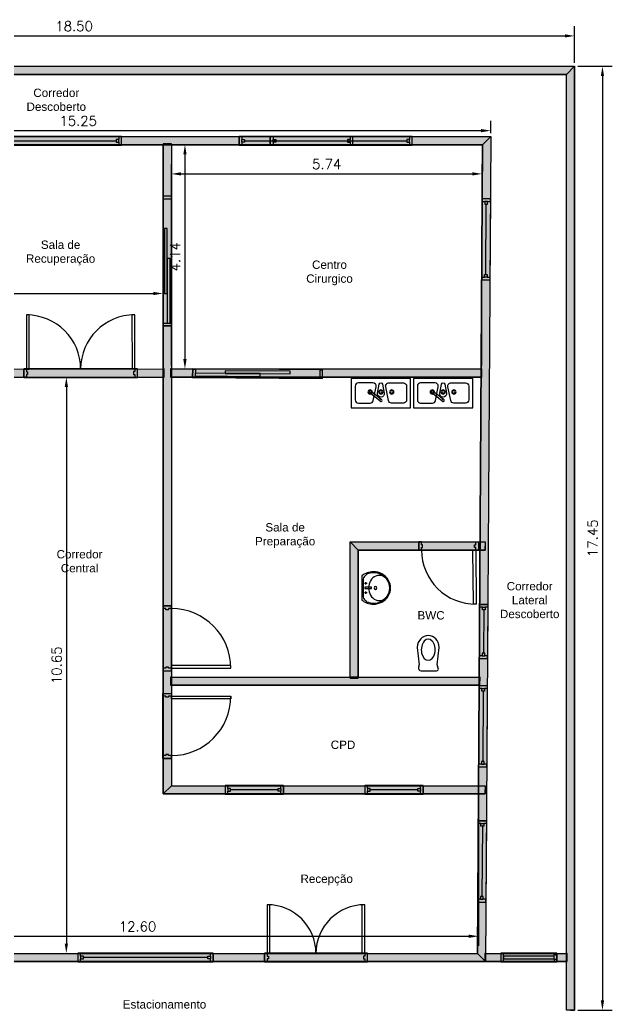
# Model space of a CAD drawing. Extents: x 0.1 to 20.1, y 0.2 to 18.5.
# Drawn here: x 9.15 to 20.1, y 0.18 to 18.49 of the extents above; entities that cross this region are included whole.
import ezdxf

# ---------------------------------------------------------------- set-up
doc = ezdxf.new("R2010")
doc.units = 0
doc.header["$MEASUREMENT"] = 0
doc.layers.get('0').update_dxf_attribs({"linetype": 'CONTINUOUS'})
doc.layers.get('Defpoints').update_dxf_attribs({"linetype": 'CONTINUOUS'})
for name, color, linetype in [('ACESSóRIOS', 7, 'CONTINUOUS'), ('ANNOTATIONS', 7, 'CONTINUOUS'), ('BUILDING_ENVELOPE', 7, 'CONTINUOUS'), ('ENVELOPE_DE_CONSTRUçãO', 7, 'CONTINUOUS'), ('FIXTURES', 7, 'CONTINUOUS')]:
    doc.layers.add(name, color=color, linetype=linetype)
doc.styles.get("Standard").update_dxf_attribs({"font": 'txt.shx'})
doc.dimstyles.get("Standard").update_dxf_attribs({"dimtxt": 0.18, "dimasz": 0.18, "dimexe": 0.18, "dimexo": 0.0625, "dimgap": 0.09, "dimtad": 0, "dimtih": 1, "dimtoh": 1, "dimdec": 4, "dimzin": 0, "dimdsep": 46, "dimtxsty": 'Standard', "dimcen": 0.09, "dimadec": 0, "dimazin": 0, "dimtfac": 1, "dimtdec": 4, "dimtofl": 0, "dimtmove": 0, "dimatfit": 3, "dimfxl": 1, "dimtolj": 1, "dimtzin": 0, "dimarcsym": 0})

# ---------------------------------------------------------------- blocks, each defined once
blk = doc.blocks.new('*D27')
at = {"color": 0, "lineweight": -2, "transparency": 16777216}
for p, q in [((0.903, 17.694), (0.903, 18.374)), ((19.403, 17.694), (19.403, 18.374)), ((1.083, 18.194), (19.223, 18.194))]:
    blk.add_line(p, q, dxfattribs=at)
at = {"color": 0, "transparency": 16777216}
for points in [[(1.083, 18.224), (1.083, 18.164), (0.903, 18.194)], [(19.223, 18.224), (19.223, 18.164), (19.403, 18.194)]]:
    blk.add_solid(points, dxfattribs=at)
at = {"layer": 'Defpoints', "color": 0, "transparency": 16777216}
for p in [(19.403, 18.194), (0.903, 17.632), (19.403, 17.632)]:
    blk.add_point(p, dxfattribs=at)
at = {"color": 0, "transparency": 16777216, "insert": (10.153, 18.374), "char_height": 0.18, "attachment_point": 5}
blk.add_mtext('\\A1;18.50', dxfattribs=at)
blk = doc.blocks.new('*D28')
at = {"color": 0, "lineweight": -2, "transparency": 16777216}
for p, q in [((19.465, 17.632), (20.098, 17.632)), ((19.918, 17.452), (19.918, 0.362)), ((19.465, 0.182), (20.098, 0.182))]:
    blk.add_line(p, q, dxfattribs=at)
at = {"color": 0, "transparency": 16777216}
for points in [[(19.888, 17.452), (19.948, 17.452), (19.918, 17.632)], [(19.888, 0.362), (19.948, 0.362), (19.918, 0.182)]]:
    blk.add_solid(points, dxfattribs=at)
at = {"layer": 'Defpoints', "color": 0, "transparency": 16777216}
for p in [(19.403, 17.632), (19.403, 0.182), (19.918, 0.182)]:
    blk.add_point(p, dxfattribs=at)
at = {"color": 0, "transparency": 16777216, "insert": (19.738, 8.907), "char_height": 0.18, "attachment_point": 5, "rotation": 90}
blk.add_mtext('\\A1;17.45', dxfattribs=at)
blk = doc.blocks.new('*D30')
at = {"color": 0, "lineweight": -2, "transparency": 16777216}
for p, q in [((2.603, 16.394), (2.603, 16.623)), ((17.854, 16.394), (17.854, 16.623)), ((2.783, 16.443), (17.674, 16.443))]:
    blk.add_line(p, q, dxfattribs=at)
at = {"color": 0, "transparency": 16777216}
for points in [[(2.783, 16.473), (2.783, 16.413), (2.603, 16.443)], [(17.674, 16.473), (17.674, 16.413), (17.854, 16.443)]]:
    blk.add_solid(points, dxfattribs=at)
at = {"layer": 'Defpoints', "color": 0, "transparency": 16777216}
for p in [(2.603, 16.332), (17.854, 16.443), (17.854, 16.332)]:
    blk.add_point(p, dxfattribs=at)
at = {"color": 0, "transparency": 16777216, "insert": (10.228, 16.623), "char_height": 0.18, "attachment_point": 5}
blk.add_mtext('\\A1;15.25', dxfattribs=at)
blk = doc.blocks.new('*D32')
at = {"color": 0, "lineweight": -2, "transparency": 16777216}
for p, q in [((12.012, 16.182), (12.381, 16.182)), ((12.201, 16.002), (12.201, 12.218)), ((12.012, 12.038), (12.381, 12.038))]:
    blk.add_line(p, q, dxfattribs=at)
at = {"color": 0, "transparency": 16777216}
for points in [[(12.171, 16.002), (12.231, 16.002), (12.201, 16.182)], [(12.171, 12.218), (12.231, 12.218), (12.201, 12.038)]]:
    blk.add_solid(points, dxfattribs=at)
at = {"layer": 'Defpoints', "color": 0, "transparency": 16777216}
for p in [(11.95, 16.182), (11.95, 12.038), (12.201, 12.038)]:
    blk.add_point(p, dxfattribs=at)
at = {"color": 0, "transparency": 16777216, "insert": (12.021, 14.11), "char_height": 0.18, "attachment_point": 5, "rotation": 90}
blk.add_mtext('\\A1;4.14', dxfattribs=at)
blk = doc.blocks.new('*D33')
at = {"color": 0, "lineweight": -2, "transparency": 16777216}
for p, q in [((11.95, 12.1), (11.95, 15.823)), ((17.691, 12.1), (17.692, 15.823)), ((12.13, 15.643), (17.512, 15.643))]:
    blk.add_line(p, q, dxfattribs=at)
at = {"color": 0, "transparency": 16777216}
for points in [[(12.13, 15.673), (12.13, 15.613), (11.95, 15.643)], [(17.512, 15.673), (17.512, 15.613), (17.692, 15.643)]]:
    blk.add_solid(points, dxfattribs=at)
at = {"layer": 'Defpoints', "color": 0, "transparency": 16777216}
for p in [(17.692, 15.643), (11.95, 12.038), (17.691, 12.038)]:
    blk.add_point(p, dxfattribs=at)
at = {"color": 0, "transparency": 16777216, "insert": (14.821, 15.823), "char_height": 0.18, "attachment_point": 5, "rotation": 359.999}
blk.add_mtext('\\A1;5.74', dxfattribs=at)
blk = doc.blocks.new('*D34')
at = {"color": 0, "lineweight": -2, "transparency": 16777216}
for p, q in [((5.178, 13.375), (5.178, 13.252)), ((5.358, 13.432), (11.615, 13.432)), ((11.795, 13.375), (11.795, 13.252))]:
    blk.add_line(p, q, dxfattribs=at)
at = {"color": 0, "transparency": 16777216}
for points in [[(5.358, 13.462), (5.358, 13.402), (5.178, 13.432)], [(11.615, 13.462), (11.615, 13.402), (11.795, 13.432)]]:
    blk.add_solid(points, dxfattribs=at)
at = {"layer": 'Defpoints', "color": 0, "transparency": 16777216}
for p in [(5.178, 13.438), (11.795, 13.438), (11.795, 13.432)]:
    blk.add_point(p, dxfattribs=at)
at = {"color": 0, "transparency": 16777216, "insert": (8.486, 13.612), "char_height": 0.18, "attachment_point": 5}
blk.add_mtext('\\A1;6.62', dxfattribs=at)
blk = doc.blocks.new('*D38')
at = {"color": 0, "lineweight": -2, "transparency": 16777216}
for p, q in [((9.074, 11.886), (10.189, 11.886)), ((10.009, 11.706), (10.009, 1.412)), ((9.074, 1.232), (10.189, 1.232))]:
    blk.add_line(p, q, dxfattribs=at)
at = {"color": 0, "transparency": 16777216}
for points in [[(9.979, 11.706), (10.039, 11.706), (10.009, 11.886)], [(9.979, 1.412), (10.039, 1.412), (10.009, 1.232)]]:
    blk.add_solid(points, dxfattribs=at)
at = {"layer": 'Defpoints', "color": 0, "transparency": 16777216}
for p in [(9.011, 11.886), (9.011, 1.232), (10.009, 1.232)]:
    blk.add_point(p, dxfattribs=at)
at = {"color": 0, "transparency": 16777216, "insert": (9.829, 6.559), "char_height": 0.18, "attachment_point": 5, "rotation": 90}
blk.add_mtext('\\A1;10.65', dxfattribs=at)
blk = doc.blocks.new('*D39')
at = {"color": 0, "lineweight": -2, "transparency": 16777216}
for p, q in [((5.023, 4.118), (5.023, 1.369)), ((17.627, 4.118), (17.627, 1.369)), ((5.203, 1.549), (17.447, 1.549))]:
    blk.add_line(p, q, dxfattribs=at)
at = {"color": 0, "transparency": 16777216}
for points in [[(5.203, 1.579), (5.203, 1.519), (5.023, 1.549)], [(17.447, 1.579), (17.447, 1.519), (17.627, 1.549)]]:
    blk.add_solid(points, dxfattribs=at)
at = {"layer": 'Defpoints', "color": 0, "transparency": 16777216}
for p in [(5.023, 4.181), (17.627, 4.181), (17.627, 1.549)]:
    blk.add_point(p, dxfattribs=at)
at = {"color": 0, "transparency": 16777216, "insert": (11.325, 1.729), "char_height": 0.18, "attachment_point": 5}
blk.add_mtext('\\A1;12.60', dxfattribs=at)

msp = doc.modelspace()

# ---------------------------------------------------------------- hatches: boundary and pattern name
at = {"layer": 'BUILDING_ENVELOPE'}
for points in [[(0.903, 17.632), (19.403, 17.632), (19.253, 17.482), (1.053, 17.482)], [(19.253, 0.182), (19.253, 17.482), (19.403, 17.632), (19.403, 0.182), (19.328, 0.182)], [(2.603, 16.332), (17.854, 16.332), (17.703, 16.182), (2.753, 16.182)], [(17.854, 16.332), (17.757, 1.082), (17.608, 1.232), (17.703, 16.182)], [(11.8, 16.182), (11.95, 16.182), (11.95, 16.197), (11.8, 16.197)], [(11.95, 16.182), (11.95, 4.332), (11.8, 4.182), (11.8, 16.182)], [(2.753, 12.032), (11.8, 12.038), (11.8, 11.888), (2.753, 11.882)], [(11.8, 12.038), (11.8, 11.888), (11.815, 11.888), (11.815, 12.038)], [(11.95, 11.888), (11.95, 12.038), (11.935, 12.038), (11.935, 11.888)], [(11.95, 12.038), (17.676, 12.038), (17.676, 11.888), (11.95, 11.888)], [(17.676, 12.038), (17.676, 11.888), (17.691, 11.888), (17.691, 12.038)], [(15.253, 8.838), (17.753, 8.838), (17.753, 8.763), (17.753, 8.688), (15.403, 8.688)], [(15.253, 6.338), (15.253, 8.838), (15.403, 8.688), (15.403, 6.338)], [(11.95, 6.188), (11.95, 6.338), (11.935, 6.338), (11.935, 6.188)], [(11.95, 6.338), (17.64, 6.338), (17.639, 6.188), (11.95, 6.188)], [(15.403, 6.338), (15.253, 6.338), (15.253, 6.323), (15.403, 6.323)], [(17.64, 6.338), (17.639, 6.188), (17.654, 6.188), (17.655, 6.338)], [(11.95, 4.332), (17.753, 4.332), (17.753, 4.257), (17.753, 4.182), (11.8, 4.182)], [(1.053, 1.232), (17.608, 1.232), (17.757, 1.082), (0.903, 1.082)], [(17.757, 1.082), (17.758, 1.232), (17.743, 1.232), (17.742, 1.082)], [(17.758, 1.232), (19.253, 1.232), (19.253, 1.082), (17.757, 1.082)], [(19.253, 1.232), (19.253, 1.082), (19.268, 1.082), (19.268, 1.232)]]:
    msp.add_hatch(color=253, dxfattribs=at).paths.add_polyline_path(points)

# ---------------------------------------------------------------- linework, layer by layer
at = {"layer": 'ACESSóRIOS', "color": 7, "linetype": 'Continuous'}
for p, q in [((15.617, 11.638), (15.597, 11.613)), ((15.597, 11.613), (15.801, 11.452)), ((15.821, 11.476), (15.617, 11.638)), ((16.767, 11.638), (16.747, 11.613)), ((16.747, 11.613), (16.951, 11.452)), ((16.971, 11.476), (16.767, 11.638))]:
    msp.add_line(p, q, dxfattribs=at)
for points in [[(15.273, 11.86), (15.273, 11.316), (16.373, 11.316), (16.373, 11.86)], [(16.423, 11.86), (16.423, 11.316), (17.523, 11.316), (17.523, 11.86)]]:
    msp.add_lwpolyline(points, close=True, dxfattribs=at)
for points in [[(15.348, 11.72), (15.348, 11.465, 0.414214), (15.408, 11.405), (15.624, 11.405, 0.357511), (15.682, 11.453), (15.733, 11.708, 0.473285), (15.675, 11.78), (15.408, 11.78, 0.414214)], [(15.761, 11.588), (15.793, 11.755, -0.3601), (15.823, 11.78, -0.3601), (15.852, 11.755), (15.884, 11.588, -0.470481), (15.825, 11.517), (15.82, 11.517, -0.470481)], [(16.298, 11.72), (16.298, 11.465, -0.414214), (16.238, 11.405), (16.022, 11.405, -0.357511), (15.963, 11.453), (15.912, 11.708, -0.473285), (15.971, 11.78), (16.238, 11.78, -0.414214)], [(16.498, 11.72), (16.498, 11.465, 0.414214), (16.558, 11.405), (16.774, 11.405, 0.357511), (16.832, 11.453), (16.883, 11.708, 0.473285), (16.825, 11.78), (16.558, 11.78, 0.414214)], [(16.911, 11.588), (16.943, 11.755, -0.3601), (16.973, 11.78, -0.3601), (17.002, 11.755), (17.034, 11.588, -0.470481), (16.975, 11.517), (16.97, 11.517, -0.470481)], [(17.448, 11.72), (17.448, 11.465, -0.414214), (17.388, 11.405), (17.172, 11.405, -0.357511), (17.113, 11.453), (17.062, 11.708, -0.473285), (17.121, 11.78), (17.388, 11.78, -0.414214)]]:
    msp.add_lwpolyline(points, format="xyb", close=True, dxfattribs=at)
for centre, radius, start, end in [((15.623, 11.611), 0.04, 0, 180), ((15.623, 11.611), 0.04, 180, 0), ((15.623, 11.611), 0.025, 0, 180), ((15.623, 11.611), 0.025, 180, 0), ((15.823, 11.611), 0.04, 0, 180), ((15.823, 11.611), 0.04, 180, 0), ((15.823, 11.611), 0.025, 0, 180), ((15.823, 11.611), 0.025, 180, 0), ((16.023, 11.611), 0.04, 0, 180), ((16.023, 11.611), 0.04, 180, 0), ((16.023, 11.611), 0.025, 0, 180), ((16.023, 11.611), 0.025, 180, 0), ((16.773, 11.611), 0.04, 0, 180), ((16.773, 11.611), 0.04, 180, 0), ((16.773, 11.611), 0.025, 0, 180), ((16.773, 11.611), 0.025, 180, 0), ((16.973, 11.611), 0.04, 0, 180), ((16.973, 11.611), 0.04, 180, 0), ((16.973, 11.611), 0.025, 0, 180), ((16.973, 11.611), 0.025, 180, 0), ((17.173, 11.611), 0.04, 0, 180), ((17.173, 11.611), 0.04, 180, 0), ((17.173, 11.611), 0.025, 0, 180), ((17.173, 11.611), 0.025, 180, 0)]:
    msp.add_arc(centre, radius, start, end, dxfattribs=at)
for centre, start_param, end_param in [((15.823, 11.455), 1.570796, 2.366399), ((15.823, 11.455), 1.570796, 2.366399), ((15.823, 11.455), 2.366399, 4.712389), ((15.823, 11.455), 0.775193, 1.570796), ((15.823, 11.455), 0.775193, 1.570796), ((15.823, 11.455), 4.712389, 7.058379), ((16.973, 11.455), 1.570796, 2.366399), ((16.973, 11.455), 1.570796, 2.366399), ((16.973, 11.455), 2.366399, 4.712389), ((16.973, 11.455), 0.775193, 1.570796), ((16.973, 11.455), 0.775193, 1.570796), ((16.973, 11.455), 4.712389, 7.058379)]:
    msp.add_ellipse(centre, major_axis=(0.0137, 0.0172), ratio=0.994737, start_param=start_param, end_param=end_param, dxfattribs=at)
at = {"layer": 'BUILDING_ENVELOPE', "color": 7, "linetype": 'Continuous'}
for p, q in [((0.903, 17.632), (19.403, 17.632)), ((1.053, 17.482), (19.253, 17.482)), ((2.603, 16.332), (17.854, 16.332)), ((11.027, 16.332), (10.977, 16.332)), ((10.977, 16.332), (10.977, 16.282)), ((11.027, 16.182), (11.027, 16.332)), ((11.027, 16.182), (11.027, 16.332)), ((13.203, 16.182), (13.203, 16.332)), ((13.203, 16.332), (13.253, 16.332)), ((13.203, 16.182), (13.203, 16.332)), ((13.253, 16.332), (13.253, 16.282)), ((13.779, 16.182), (13.779, 16.332)), ((13.779, 16.332), (13.829, 16.332)), ((13.779, 16.182), (13.779, 16.332)), ((13.829, 16.332), (13.829, 16.282)), ((15.303, 16.332), (15.253, 16.332)), ((15.253, 16.332), (15.253, 16.282)), ((15.303, 16.182), (15.303, 16.332)), ((15.303, 16.182), (15.303, 16.332)), ((16.403, 16.332), (16.353, 16.332)), ((16.353, 16.332), (16.353, 16.282)), ((16.403, 16.182), (16.403, 16.332)), ((16.403, 16.182), (16.403, 16.332)), ((17.854, 16.332), (17.757, 1.082)), ((2.753, 16.182), (17.703, 16.182)), ((8.503, 16.257), (10.927, 16.257)), ((10.977, 16.232), (10.977, 16.182)), ((10.977, 16.182), (11.027, 16.182)), ((11.8, 16.182), (11.8, 4.182)), ((11.95, 16.182), (11.95, 4.332)), ((13.253, 16.182), (13.203, 16.182)), ((13.253, 16.232), (13.253, 16.182)), ((13.303, 16.257), (15.203, 16.257)), ((13.829, 16.182), (13.779, 16.182)), ((13.829, 16.232), (13.829, 16.182)), ((13.879, 16.257), (16.303, 16.257)), ((15.253, 16.232), (15.253, 16.182)), ((15.253, 16.182), (15.303, 16.182)), ((16.353, 16.232), (16.353, 16.182)), ((16.353, 16.182), (16.403, 16.182)), ((17.703, 16.182), (17.608, 1.232)), ((17.697, 15.182), (17.696, 15.132)), ((17.696, 15.132), (17.746, 15.132)), ((17.846, 15.181), (17.697, 15.182)), ((17.846, 15.181), (17.697, 15.182)), ((17.763, 13.782), (17.771, 15.082)), ((17.796, 15.132), (17.846, 15.131)), ((17.846, 15.131), (17.846, 15.181)), ((17.687, 13.682), (17.687, 13.732)), ((17.687, 13.732), (17.737, 13.732)), ((17.837, 13.681), (17.687, 13.682)), ((17.837, 13.681), (17.687, 13.682)), ((17.787, 13.732), (17.837, 13.731)), ((17.837, 13.731), (17.837, 13.681)), ((2.753, 12.032), (11.8, 12.038)), ((11.95, 12.038), (17.676, 12.038)), ((2.753, 11.882), (11.8, 11.888)), ((11.95, 11.888), (17.676, 11.888)), ((15.253, 6.338), (15.253, 8.838)), ((16.525, 8.838), (16.525, 8.688)), ((16.575, 8.838), (16.525, 8.838)), ((16.525, 8.838), (16.525, 8.688)), ((16.575, 8.788), (16.575, 8.838)), ((17.575, 8.788), (17.575, 8.838)), ((17.575, 8.838), (17.625, 8.838)), ((17.625, 8.838), (17.625, 8.688)), ((17.625, 8.838), (17.625, 8.688)), ((15.403, 6.338), (15.403, 8.688)), ((16.525, 8.688), (16.575, 8.688)), ((16.595, 8.788), (16.575, 8.788)), ((16.575, 8.688), (16.575, 8.738)), ((16.575, 8.738), (16.595, 8.738)), ((16.595, 8.738), (16.595, 8.788)), ((17.555, 8.738), (17.555, 8.788)), ((17.555, 8.788), (17.575, 8.788)), ((17.575, 8.738), (17.555, 8.738)), ((17.575, 8.688), (17.575, 8.738)), ((17.625, 8.688), (17.575, 8.688)), ((11.8, 7.656), (11.95, 7.656)), ((11.8, 7.606), (11.8, 7.656)), ((11.8, 7.656), (11.95, 7.656)), ((11.85, 7.606), (11.8, 7.606)), ((11.85, 7.586), (11.85, 7.606)), ((11.9, 7.586), (11.85, 7.586)), ((11.95, 7.606), (11.9, 7.606)), ((11.9, 7.606), (11.9, 7.586)), ((11.95, 7.656), (11.95, 7.606)), ((17.648, 7.632), (17.649, 7.682)), ((17.698, 7.632), (17.648, 7.632)), ((17.649, 7.682), (17.799, 7.681)), ((17.649, 7.682), (17.799, 7.681)), ((17.723, 7.582), (17.718, 6.782)), ((17.798, 7.631), (17.748, 7.632)), ((17.799, 7.681), (17.798, 7.631)), ((17.643, 6.732), (17.642, 6.682)), ((17.642, 6.682), (17.792, 6.681)), ((17.642, 6.682), (17.792, 6.681)), ((17.693, 6.732), (17.643, 6.732)), ((17.793, 6.731), (17.743, 6.732)), ((17.792, 6.681), (17.793, 6.731)), ((11.85, 6.506), (11.8, 6.506)), ((11.8, 6.506), (11.8, 6.456)), ((11.8, 6.456), (11.95, 6.456)), ((11.8, 6.456), (11.95, 6.456)), ((11.9, 6.526), (11.85, 6.526)), ((11.85, 6.526), (11.85, 6.506)), ((11.9, 6.506), (11.9, 6.526)), ((11.95, 6.506), (11.9, 6.506)), ((11.95, 6.456), (11.95, 6.506)), ((11.95, 6.338), (17.64, 6.338)), ((11.95, 6.188), (17.639, 6.188)), ((17.639, 6.182), (17.789, 6.181)), ((17.639, 6.132), (17.639, 6.182)), ((17.639, 6.182), (17.789, 6.181)), ((17.689, 6.132), (17.639, 6.132)), ((17.714, 6.082), (17.705, 4.782)), ((17.789, 6.131), (17.739, 6.132)), ((17.789, 6.181), (17.789, 6.131)), ((11.8, 6.038), (11.95, 6.038)), ((11.8, 5.988), (11.8, 6.038)), ((11.8, 6.038), (11.95, 6.038)), ((11.85, 5.988), (11.8, 5.988)), ((11.85, 5.968), (11.85, 5.988)), ((11.9, 5.968), (11.85, 5.968)), ((11.95, 5.988), (11.9, 5.988)), ((11.9, 5.988), (11.9, 5.968)), ((11.95, 6.038), (11.95, 5.988)), ((11.85, 4.888), (11.8, 4.888)), ((11.8, 4.888), (11.8, 4.838)), ((11.8, 4.838), (11.95, 4.838)), ((11.8, 4.838), (11.95, 4.838)), ((11.9, 4.908), (11.85, 4.908)), ((11.85, 4.908), (11.85, 4.888)), ((11.9, 4.888), (11.9, 4.908)), ((11.95, 4.888), (11.9, 4.888)), ((11.95, 4.838), (11.95, 4.888)), ((17.68, 4.732), (17.63, 4.732)), ((17.63, 4.732), (17.63, 4.682)), ((17.63, 4.682), (17.78, 4.681)), ((17.63, 4.682), (17.78, 4.681)), ((17.78, 4.731), (17.73, 4.732)), ((17.78, 4.681), (17.78, 4.731)), ((12.942, 4.332), (12.942, 4.182)), ((12.992, 4.332), (12.942, 4.332)), ((12.942, 4.332), (12.942, 4.182)), ((12.992, 4.282), (12.992, 4.332)), ((12.992, 4.182), (12.992, 4.232)), ((13.923, 4.257), (13.042, 4.257)), ((13.973, 4.282), (13.973, 4.332)), ((13.973, 4.332), (14.023, 4.332)), ((13.973, 4.182), (13.973, 4.232)), ((14.023, 4.332), (14.023, 4.182)), ((14.023, 4.332), (14.023, 4.182)), ((15.523, 4.332), (15.523, 4.182)), ((15.573, 4.332), (15.523, 4.332)), ((15.523, 4.332), (15.523, 4.182)), ((15.573, 4.282), (15.573, 4.332)), ((15.573, 4.182), (15.573, 4.232)), ((16.504, 4.257), (15.623, 4.257)), ((16.554, 4.282), (16.554, 4.332)), ((16.554, 4.332), (16.604, 4.332)), ((16.554, 4.182), (16.554, 4.232)), ((16.604, 4.332), (16.604, 4.182)), ((16.604, 4.332), (16.604, 4.182)), ((12.942, 4.182), (12.992, 4.182)), ((14.023, 4.182), (13.973, 4.182)), ((15.523, 4.182), (15.573, 4.182)), ((16.604, 4.182), (16.554, 4.182)), ((17.623, 3.682), (17.773, 3.681)), ((17.623, 3.632), (17.623, 3.682)), ((17.623, 3.682), (17.773, 3.681)), ((17.773, 3.681), (17.773, 3.631)), ((17.673, 3.632), (17.623, 3.632)), ((17.698, 3.582), (17.689, 2.282)), ((17.773, 3.631), (17.723, 3.632)), ((17.664, 2.232), (17.614, 2.232)), ((17.614, 2.232), (17.614, 2.182)), ((17.764, 2.232), (17.714, 2.232)), ((17.764, 2.182), (17.764, 2.232)), ((17.614, 2.182), (17.764, 2.182)), ((17.614, 2.182), (17.764, 2.182)), ((1.053, 1.232), (17.608, 1.232)), ((10.223, 1.232), (10.223, 1.082)), ((10.273, 1.232), (10.223, 1.232)), ((10.223, 1.232), (10.223, 1.082)), ((10.273, 1.182), (10.273, 1.232)), ((10.273, 1.082), (10.273, 1.132)), ((12.623, 1.157), (10.323, 1.157)), ((12.673, 1.182), (12.673, 1.232)), ((12.673, 1.232), (12.723, 1.232)), ((12.673, 1.082), (12.673, 1.132)), ((12.723, 1.232), (12.723, 1.082)), ((12.723, 1.232), (12.723, 1.082)), ((13.673, 1.082), (13.673, 1.232)), ((13.673, 1.232), (13.723, 1.232)), ((13.673, 1.082), (13.673, 1.232)), ((13.723, 1.232), (13.723, 1.182)), ((13.723, 1.182), (13.743, 1.182)), ((13.723, 1.132), (13.723, 1.082)), ((13.743, 1.132), (13.723, 1.132)), ((13.743, 1.182), (13.743, 1.132)), ((15.523, 1.182), (15.503, 1.182)), ((15.503, 1.182), (15.503, 1.132)), ((15.503, 1.132), (15.523, 1.132)), ((15.573, 1.232), (15.523, 1.232)), ((15.523, 1.232), (15.523, 1.182)), ((15.523, 1.132), (15.523, 1.082)), ((15.573, 1.082), (15.573, 1.232)), ((15.573, 1.082), (15.573, 1.232)), ((17.758, 1.232), (19.253, 1.232)), ((18.038, 1.232), (18.038, 1.082)), ((19.075, 1.232), (19.075, 1.082)), ((0.903, 1.082), (17.757, 1.082)), ((10.223, 1.082), (10.273, 1.082)), ((12.723, 1.082), (12.673, 1.082)), ((13.723, 1.082), (13.673, 1.082)), ((15.523, 1.082), (15.573, 1.082)), ((17.757, 1.082), (19.253, 1.082))]:
    msp.add_line(p, q, dxfattribs=at)
for points in [[(0.903, 17.632), (19.403, 17.632), (19.253, 17.482), (1.053, 17.482)], [(19.253, 0.182), (19.253, 17.482), (19.403, 17.632), (19.403, 0.182), (19.328, 0.182)], [(2.603, 16.332), (17.854, 16.332), (17.703, 16.182), (2.753, 16.182)], [(8.403, 16.177), (11.027, 16.177), (11.027, 16.337), (8.403, 16.337)], [(13.203, 16.177), (15.303, 16.177), (15.303, 16.337), (13.203, 16.337)], [(13.779, 16.177), (16.403, 16.177), (16.403, 16.337), (13.779, 16.337)], [(17.854, 16.332), (17.757, 1.082), (17.608, 1.232), (17.703, 16.182)], [(10.977, 16.282), (10.927, 16.282), (10.927, 16.232), (10.977, 16.232)], [(11.8, 16.182), (11.95, 16.182), (11.95, 16.197), (11.8, 16.197)], [(11.95, 16.182), (11.95, 4.332), (11.8, 4.182), (11.8, 16.182)], [(13.253, 16.282), (13.303, 16.282), (13.303, 16.232), (13.253, 16.232)], [(13.829, 16.282), (13.879, 16.282), (13.879, 16.232), (13.829, 16.232)], [(15.253, 16.282), (15.203, 16.282), (15.203, 16.232), (15.253, 16.232)], [(16.353, 16.282), (16.303, 16.282), (16.303, 16.232), (16.353, 16.232)], [(17.842, 13.681), (17.852, 15.181), (17.691, 15.182), (17.682, 13.682)], [(17.746, 15.132), (17.746, 15.082), (17.796, 15.082), (17.796, 15.132)], [(17.737, 13.732), (17.738, 13.782), (17.788, 13.782), (17.787, 13.732)], [(2.753, 12.032), (11.8, 12.038), (11.8, 11.888), (2.753, 11.882)], [(11.8, 12.038), (11.8, 11.888), (11.815, 11.888), (11.815, 12.038)], [(11.95, 11.888), (11.95, 12.038), (11.935, 12.038), (11.935, 11.888)], [(11.95, 12.038), (17.676, 12.038), (17.676, 11.888), (11.95, 11.888)], [(17.676, 12.038), (17.676, 11.888), (17.691, 11.888), (17.691, 12.038)], [(15.253, 8.838), (17.753, 8.838), (17.753, 8.763), (17.753, 8.688), (15.403, 8.688)], [(15.253, 6.338), (15.253, 8.838), (15.403, 8.688), (15.403, 6.338)], [(16.525, 8.843), (17.625, 8.843), (17.625, 8.683), (16.525, 8.683)], [(17.536, 7.687), (17.525, 8.687), (17.575, 8.688), (17.586, 7.688)], [(11.795, 7.656), (11.795, 6.456), (11.955, 6.456), (11.955, 7.656)], [(17.644, 7.682), (17.637, 6.682), (17.797, 6.681), (17.804, 7.681)], [(17.748, 7.632), (17.748, 7.582), (17.698, 7.582), (17.698, 7.632)], [(17.743, 6.732), (17.743, 6.782), (17.693, 6.782), (17.693, 6.732)], [(13.05, 6.556), (11.95, 6.556), (11.95, 6.506), (13.05, 6.506)], [(11.95, 6.188), (11.95, 6.338), (11.935, 6.338), (11.935, 6.188)], [(11.95, 6.338), (17.64, 6.338), (17.639, 6.188), (11.95, 6.188)], [(15.403, 6.338), (15.253, 6.338), (15.253, 6.323), (15.403, 6.323)], [(17.64, 6.338), (17.639, 6.188), (17.654, 6.188), (17.655, 6.338)], [(17.634, 6.182), (17.625, 4.682), (17.785, 4.681), (17.794, 6.181)], [(17.739, 6.132), (17.739, 6.082), (17.689, 6.082), (17.689, 6.132)], [(11.795, 4.838), (11.795, 6.038), (11.955, 6.038), (11.955, 4.838)], [(13.05, 5.938), (11.95, 5.938), (11.95, 5.988), (13.05, 5.988)], [(17.73, 4.732), (17.73, 4.782), (17.68, 4.782), (17.68, 4.732)], [(11.95, 4.332), (17.753, 4.332), (17.753, 4.257), (17.753, 4.182), (11.8, 4.182)], [(14.023, 4.337), (12.942, 4.337), (12.942, 4.177), (14.023, 4.177)], [(12.992, 4.232), (13.042, 4.232), (13.042, 4.282), (12.992, 4.282)], [(13.973, 4.232), (13.923, 4.232), (13.923, 4.282), (13.973, 4.282)], [(16.604, 4.337), (15.523, 4.337), (15.523, 4.177), (16.604, 4.177)], [(15.573, 4.232), (15.623, 4.232), (15.623, 4.282), (15.573, 4.282)], [(16.554, 4.232), (16.504, 4.232), (16.504, 4.282), (16.554, 4.282)], [(17.618, 3.682), (17.609, 2.183), (17.769, 2.181), (17.778, 3.681)], [(17.723, 3.632), (17.723, 3.582), (17.673, 3.582), (17.673, 3.632)], [(17.714, 2.232), (17.714, 2.282), (17.664, 2.282), (17.664, 2.232)], [(13.723, 2.132), (13.723, 1.232), (13.773, 1.232), (13.773, 2.132)], [(15.473, 2.132), (15.473, 1.232), (15.523, 1.232), (15.523, 2.132)], [(1.053, 1.232), (17.608, 1.232), (17.757, 1.082), (0.903, 1.082)], [(12.723, 1.237), (10.223, 1.237), (10.223, 1.077), (12.723, 1.077)], [(10.273, 1.132), (10.323, 1.132), (10.323, 1.182), (10.273, 1.182)], [(12.673, 1.132), (12.623, 1.132), (12.623, 1.182), (12.673, 1.182)], [(13.673, 1.077), (15.573, 1.077), (15.573, 1.237), (13.673, 1.237)], [(17.757, 1.082), (17.758, 1.232), (17.743, 1.232), (17.742, 1.082)], [(17.758, 1.232), (19.253, 1.232), (19.253, 1.082), (17.757, 1.082)], [(19.075, 1.237), (18.038, 1.237), (18.038, 1.077), (19.075, 1.077)], [(18.038, 1.232), (18.038, 1.082), (18.088, 1.082), (18.088, 1.232)], [(19.025, 1.182), (18.088, 1.182), (18.088, 1.132), (19.025, 1.132)], [(19.075, 1.232), (19.075, 1.197), (19.025, 1.197), (19.025, 1.232)], [(19.075, 1.082), (19.075, 1.117), (19.025, 1.117), (19.025, 1.082)], [(19.253, 1.232), (19.253, 1.082), (19.268, 1.082), (19.268, 1.232)]]:
    msp.add_lwpolyline(points, close=True, dxfattribs=at)
for points in [[(19.328, 0.182), (19.403, 0.182), (19.403, 17.632)], [(19.328, 0.182), (19.253, 0.182), (19.253, 17.482)], [(15.253, 8.838), (17.753, 8.838), (17.753, 8.763)], [(15.403, 8.688), (17.753, 8.688), (17.753, 8.763)], [(11.8, 4.182), (17.753, 4.182), (17.753, 4.257)], [(11.95, 4.332), (17.753, 4.332), (17.753, 4.257)]]:
    msp.add_lwpolyline(points, dxfattribs=at)
for centre, radius, start, end in [((17.575, 8.688), 1, 180, 270.6145), ((11.95, 6.506), 1.1, 0, 90), ((11.95, 5.988), 1.1, 270, 0), ((13.723, 1.232), 0.9, 0, 90), ((15.523, 1.232), 0.9, 90, 180)]:
    msp.add_arc(centre, radius, start, end, dxfattribs=at)
at = {"layer": 'ENVELOPE_DE_CONSTRUçãO', "color": 7, "linetype": 'Continuous'}
for p, q in [((11.95, 15.232), (11.8, 15.232)), ((11.95, 12.832), (11.8, 12.832)), ((9.223, 11.886), (9.223, 12.036)), ((9.223, 12.036), (9.273, 12.036)), ((9.223, 11.886), (9.223, 12.036)), ((9.273, 12.036), (9.273, 11.986)), ((9.273, 11.986), (9.293, 11.986)), ((9.273, 11.936), (9.273, 11.886)), ((9.293, 11.936), (9.273, 11.936)), ((9.293, 11.986), (9.293, 11.936)), ((11.273, 11.987), (11.253, 11.987)), ((11.253, 11.987), (11.253, 11.937)), ((11.253, 11.937), (11.273, 11.937)), ((11.323, 12.037), (11.273, 12.037)), ((11.273, 12.037), (11.273, 11.987)), ((11.273, 11.937), (11.273, 11.887)), ((11.323, 11.887), (11.323, 12.037)), ((11.323, 11.887), (11.323, 12.037)), ((12.342, 11.884), (12.344, 12.034)), ((14.742, 11.867), (14.743, 12.017)), ((9.273, 11.886), (9.223, 11.886)), ((11.273, 11.887), (11.323, 11.887))]:
    msp.add_line(p, q, dxfattribs=at)
for points in [[(11.955, 12.832), (11.955, 15.232), (11.795, 15.232), (11.795, 12.832)], [(11.95, 15.232), (11.8, 15.232), (11.8, 15.182), (11.95, 15.182)], [(11.875, 13.432), (11.875, 14.632), (11.825, 14.632), (11.825, 13.432)], [(11.925, 12.882), (11.925, 14.082), (11.875, 14.082), (11.875, 12.882)], [(9.272, 13.036), (9.273, 12.036), (9.323, 12.036), (9.322, 13.036)], [(11.222, 13.037), (11.223, 12.037), (11.273, 12.037), (11.272, 13.037)], [(11.95, 12.832), (11.8, 12.832), (11.8, 12.882), (11.95, 12.882)], [(9.223, 11.881), (11.323, 11.882), (11.323, 12.042), (9.223, 12.041)], [(12.342, 11.879), (14.742, 11.862), (14.743, 12.022), (12.344, 12.039)], [(12.342, 11.884), (12.344, 12.034), (12.394, 12.034), (12.392, 11.884)], [(12.393, 11.909), (13.593, 11.9), (13.593, 11.95), (12.393, 11.959)], [(12.943, 11.955), (14.143, 11.946), (14.143, 11.996), (12.943, 12.005)], [(14.742, 11.867), (14.743, 12.017), (14.693, 12.017), (14.692, 11.867)]]:
    msp.add_lwpolyline(points, close=True, dxfattribs=at)
for centre, start, end in [((9.273, 12.036), 0.0364, 90.0364), ((11.273, 12.037), 90.0364, 180.0364)]:
    msp.add_arc(centre, 1, start, end, dxfattribs=at)
at = {"layer": 'FIXTURES', "color": 7, "linetype": 'Continuous'}
for p, q in [((15.563, 8.24), (15.528, 8.208)), ((15.469, 8.211), (15.469, 7.764)), ((15.493, 8.131), (15.493, 7.988)), ((15.52, 8.076), (15.567, 8.076)), ((15.544, 8.053), (15.544, 8.096)), ((15.493, 7.988), (15.493, 7.845)), ((15.52, 7.903), (15.567, 7.903)), ((15.544, 7.881), (15.544, 7.924)), ((15.528, 7.767), (15.563, 7.735)), ((16.493, 6.885), (16.53, 6.565)), ((16.865, 6.565), (16.902, 6.885)), ((16.527, 6.54), (16.521, 6.526)), ((16.567, 6.457), (16.851, 6.457)), ((16.883, 6.505), (16.869, 6.54))]:
    msp.add_line(p, q, dxfattribs=at)
msp.add_lwpolyline([(15.65, 7.975), (15.65, 8), (15.523, 8), (15.523, 7.975)], close=True, dxfattribs=at)
for centre, radius, start, end in [((15.604, 8.127), 0.111, 133.2436, 178.2436), ((15.604, 7.848), 0.111, 181.7564, 226.7564), ((16.543, 6.891), 0.05, 176.0231, 186.5885), ((16.624, 6.793), 0.05, 189.9939, 195.173), ((16.772, 6.793), 0.05, 344.827, 350.0061), ((16.853, 6.891), 0.05, 353.3851, 3.9764), ((16.567, 6.507), 0.05, 157.7643, 270), ((16.481, 6.559), 0.05, 337.7643, 6.5885), ((16.851, 6.491), 0.0345, 270, 22.316), ((16.915, 6.559), 0.05, 173.3851, 202.316)]:
    msp.add_arc(centre, radius, start, end, dxfattribs=at)
for centre, major_axis, ratio, start_param, end_param in [((15.688, 7.971), (0.336, 0), 0.943396, 1.586763, 2.28018), ((15.691, 7.987), (0.296, 0), 0.949035, 1.570796, 2.015896), ((15.685, 7.988), (0.318, 0), 0.943396, 4.706119, 7.860251), ((15.691, 7.987), (0.296, 0), 0.949035, 1.447633, 1.570796), ((15.691, 7.987), (0.296, 0), 0.949035, 0.695408, 1.447633), ((15.792, 7.988), (0, 0.233), 0.841322, 0.341166, 2.800426), ((15.792, 7.988), (0, 0.233), 0.841322, 0.341166, 2.800426), ((15.792, 7.988), (0, 0.233), 0.841322, 0, 0.341166), ((15.792, 7.988), (0, 0.233), 0.841322, 0, 0.341166), ((15.792, 7.988), (0, 0.233), 0.841322, -0.693081, 0), ((15.792, 7.988), (0, 0.233), 0.841322, -0.693081, 0), ((15.691, 7.987), (0.296, 0), 0.949035, 0.002398, 0.695408), ((15.725, 7.988), (0, 0.0262), 0.969719, 0.000576, 3.141017), ((15.725, 7.988), (0, 0.0262), 0.969719, -3.141017, -0.000576), ((15.691, 7.988), (0.296, 0), 0.949035, -0.695408, -0.002398), ((15.688, 8.005), (0.336, 0), 0.943396, 4.003006, 4.696422), ((15.691, 7.988), (0.296, 0), 0.949035, -2.015896, -1.570796), ((15.691, 7.988), (0.296, 0), 0.949035, -1.570796, -1.447633), ((15.691, 7.988), (0.296, 0), 0.949035, -1.447633, -0.695408), ((15.792, 7.988), (0, 0.233), 0.841322, 2.800426, 3.141593), ((15.792, 7.988), (0, 0.233), 0.841322, -3.482759, -3.141593), ((15.792, 7.988), (0, 0.233), 0.841322, 3.141593, 3.834674), ((15.792, 7.988), (0, 0.233), 0.841322, -3.141593, -2.448512), ((16.698, 6.877), (0, 0.23), 0.891698, 4.790187, 7.776173), ((16.698, 6.839), (0, 0.203), 0.630769, 4.439966, 8.126405), ((16.698, 6.863), (0, 0.211), 0.630769, 1.976838, 4.306348)]:
    msp.add_ellipse(centre, major_axis=major_axis, ratio=ratio, start_param=start_param, end_param=end_param, dxfattribs=at)

# ---------------------------------------------------------------- texts
at = {"layer": 'ANNOTATIONS', "char_height": 0.1541, "attachment_point": 5}
for s, insert, width in [('\\C7;\\fArial|b0|i0|;\\H0.15409676972777;Corredor \\PDescoberto', (9.823, 17.013), 1.3), ('\\C7;\\fArial|b0|i0|;\\H0.15409676972777;Sala de \\PRecuperação', (9.903, 14.182), 1.6), ('\\C7;\\fArial|b0|i0|;\\H0.15409676972777;Centro \\PCirurgico', (14.873, 13.813), 1.3), ('\\C7;\\fArial|b0|i0|;\\H0.15409676972777;Sala de \\PPreparação', (14.053, 8.957), 1.3), ('\\C7;\\fArial|b0|i0|;\\H0.15409676972777;Corredor\\PCentral', (10.253, 8.482), 1.3), ('\\C7;\\fArial|b0|i0|;\\H0.15409676972777;Corredor \\PLateral\\PDescoberto', (18.573, 7.763), 1.3), ('\\C7;\\fArial|b0|i0|;\\H0.15409676972777;BWC', (16.75, 7.481), 1.3), ('\\C7;\\fArial|b0|i0|;\\H0.15409676972777;CPD', (15.123, 5.088), 2), ('\\C7;\\fArial|b0|i0|;\\H0.15409676972777;Recepção', (14.821, 2.588), 2.59676), ('\\C7;\\fArial|b0|i0|;\\H0.15409676972777;Estacionamento', (11.823, 0.288), 2.59676)]:
    msp.add_mtext(s, dxfattribs=dict(at, insert=insert, width=width))

# ---------------------------------------------------------------- dimensions: what is measured, and where the dimension line sits
for base, p1, p2, picture, middle in [((19.403, 18.194), (0.903, 17.632), (19.403, 17.632), '*D27', (10.153, 18.374)), ((17.854, 16.443), (2.603, 16.332), (17.854, 16.332), '*D30', (10.228, 16.623)), ((11.795, 13.432), (5.178, 13.438), (11.795, 13.438), '*D34', (8.486, 13.612)), ((17.627, 1.549), (5.023, 4.181), (17.627, 4.181), '*D39', (11.325, 1.729))]:
    dim = msp.add_linear_dim(base=base, p1=p1, p2=p2, dimstyle='Standard', override={"dimtad": 1, "dimtih": 0, "dimtoh": 0, "dimdec": 2})
    dim.commit()
    dim.dimension.update_dxf_attribs({"geometry": picture, "text_midpoint": middle})
for base, p1, p2, picture, middle in [((19.918, 0.182), (19.403, 17.632), (19.403, 0.182), '*D28', (19.738, 8.907)), ((12.201, 12.038), (11.95, 16.182), (11.95, 12.038), '*D32', (12.021, 14.11)), ((10.009, 1.232), (9.011, 11.886), (9.011, 1.232), '*D38', (9.829, 6.559))]:
    dim = msp.add_linear_dim(base=base, p1=p1, p2=p2, angle=90, dimstyle='Standard', override={"dimtad": 1, "dimtih": 0, "dimtoh": 0, "dimdec": 2})
    dim.commit()
    dim.dimension.update_dxf_attribs({"geometry": picture, "text_midpoint": middle})
dim = msp.add_aligned_dim(p1=(11.95, 12.038), p2=(17.691, 12.038), distance=3.605, dimstyle='Standard', override={"dimtad": 1, "dimtih": 0, "dimtoh": 0, "dimdec": 2})
dim.commit()
dim.dimension.update_dxf_attribs({"geometry": '*D33', "text_midpoint": (14.821, 15.823)})

doc.saveas('drawing.dxf')
